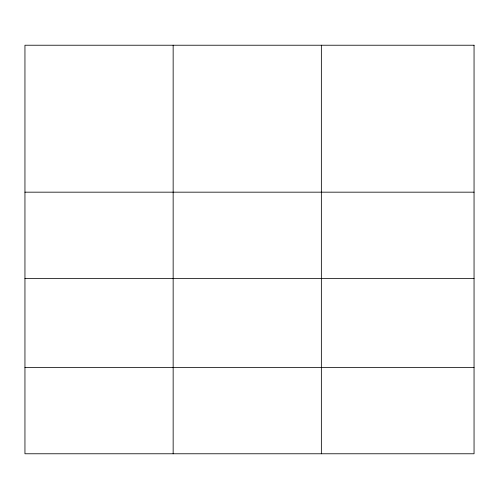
<?xml version="1.0" encoding="UTF-8"?>
<svg xmlns="http://www.w3.org/2000/svg" width="499" height="499" viewBox="0 0 499 499"><rect width="100%" height="100%" fill="white"/><g stroke="black" fill="none" stroke-linecap="round" stroke-linejoin="round"><path stroke-width="0.75" d="M24.95 192.171L474.05 192.171M24.95 278.498L474.05 278.498M24.95 367.445L474.05 367.445M321.356 45.228L321.356 453.772M173.153 45.228L173.153 453.772M474.05 45.228L24.95 45.228L24.95 453.772L474.05 453.772L474.05 45.228"/></g></svg>
